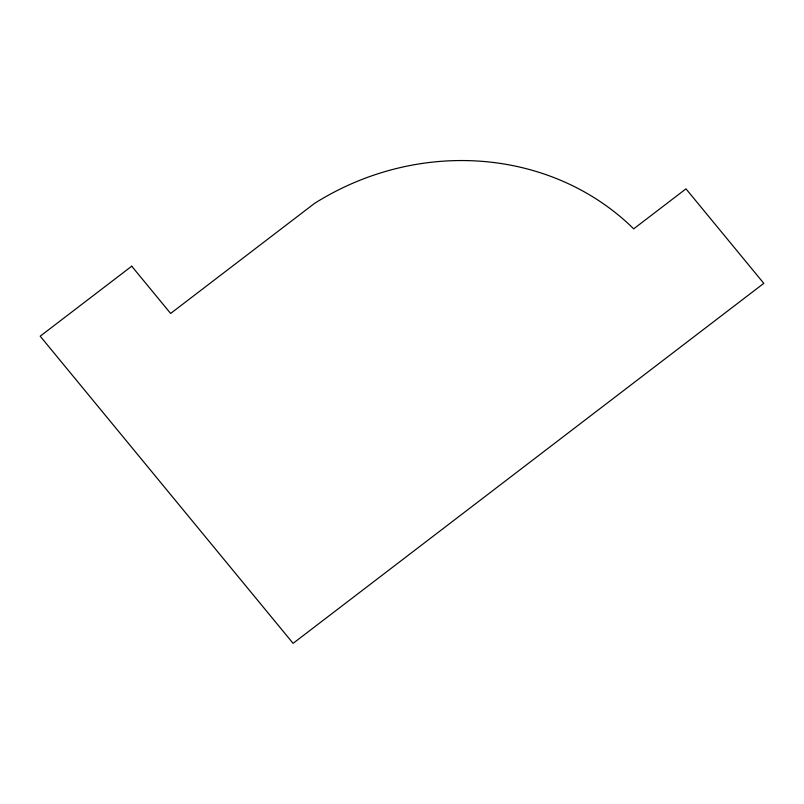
<?xml version="1.0" encoding="UTF-8"?>
<svg xmlns="http://www.w3.org/2000/svg" width="804" height="804" viewBox="0 0 804 804"><rect width="100%" height="100%" fill="white"/><g stroke="black" fill="none" stroke-linecap="round" stroke-linejoin="round"><path stroke-width="1.21" d="M131.725 266.194L40.2 336.193L293.098 643.341L763.8 283.35L685.983 188.85L633.683 228.849A257.33 237.22 -25.3 0 0 314.464 203.452L170.629 313.449L131.725 266.194"/></g></svg>
